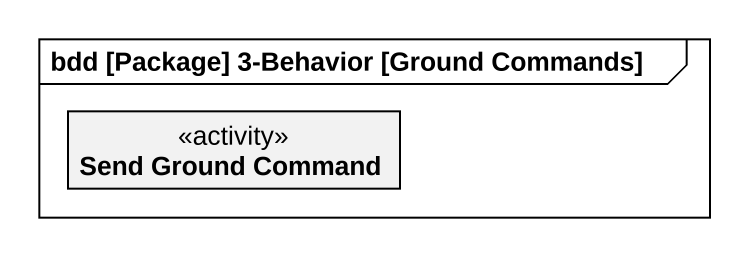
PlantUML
@startuml
mainframe bdd [Package] 3-Behavior [Ground Commands]
hide circle
hide empty members
class "Send Ground Command" as Send_Ground_Command <<activity>>
@enduml
